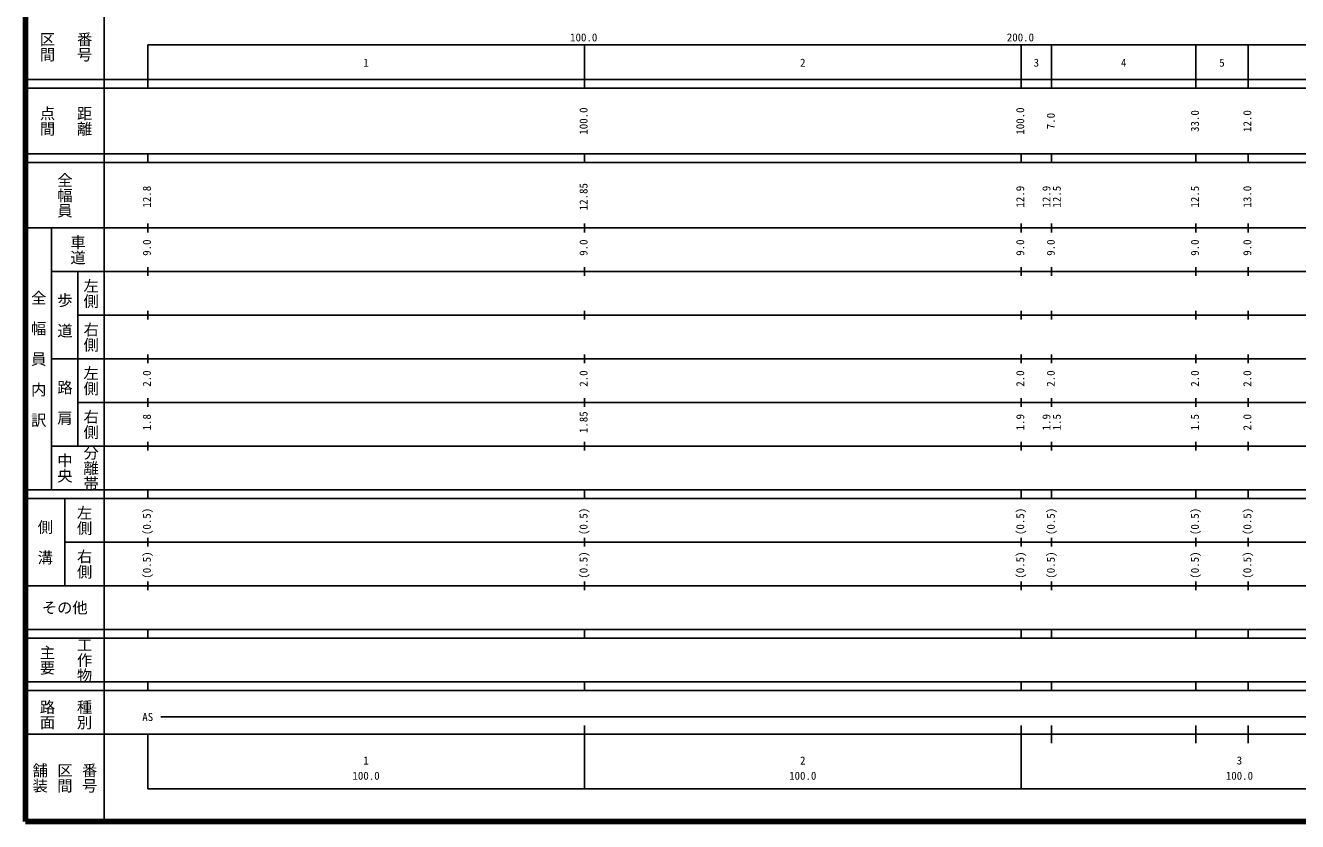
# Model space of a CAD drawing. Units: millimetres on the paper, enlarged 1000 times. Extents: x 40000 to 680000, y 20000 to 380000.
# Drawn here: x 40000 to 331312, y 20000 to 202409 of the extents above; entities that cross this region are included whole.
import ezdxf
from ezdxf.enums import TextEntityAlignment as Align

# ---------------------------------------------------------------- set-up
doc = ezdxf.new("R2010")
doc.units = ezdxf.units.MM
doc.header["$LTSCALE"] = 1000
doc.layers.add('M-TTL', color=2, linetype='Continuous', lineweight=140)
doc.layers.add('M-TTL-BAND', color=7, linetype='Continuous', lineweight=25)
doc.styles.add('@ＭＳ ゴシック', font='')
doc.styles.add('ＭＳ ゴシック', font='')
doc.styles.get('@ＭＳ ゴシック').set_extended_font_data('@MS Gothic')
doc.styles.get('ＭＳ ゴシック').set_extended_font_data('MS Gothic')

msp = doc.modelspace()

# ---------------------------------------------------------------- linework, layer by layer
at = {"layer": 'M-TTL'}
for p, q in [((40000, 380000), (40000, 20000)), ((40000, 20000), (680000, 20000))]:
    msp.add_line(p, q, dxfattribs=at)
at = {"layer": 'M-TTL-BAND'}
for p, q in [((58000, 370000), (58000, 20000)), ((68000, 198000), (579000, 198000)), ((68000, 198000), (68000, 188000)), ((168000, 188000), (168000, 198000)), ((268000, 188000), (268000, 198000)), ((275000, 188000), (275000, 198000)), ((308000, 188000), (308000, 198000)), ((320000, 188000), (320000, 198000)), ((40000, 190000), (579000, 190000)), ((40000, 188000), (579000, 188000)), ((40000, 173000), (579000, 173000)), ((68000, 171000), (68000, 173000)), ((168000, 171000), (168000, 173000)), ((268000, 171000), (268000, 173000)), ((275000, 171000), (275000, 173000)), ((308000, 171000), (308000, 173000)), ((320000, 171000), (320000, 173000)), ((40000, 171000), (579000, 171000)), ((40000, 156000), (579000, 156000)), ((46000, 96000), (46000, 156000)), ((68000, 155000), (68000, 157000)), ((168000, 155000), (168000, 157000)), ((268000, 155000), (268000, 157000)), ((275000, 155000), (275000, 157000)), ((308000, 155000), (308000, 157000)), ((320000, 155000), (320000, 157000)), ((46000, 146000), (579000, 146000)), ((52000, 146000), (52000, 106000)), ((68000, 145000), (68000, 147000)), ((168000, 145000), (168000, 147000)), ((268000, 145000), (268000, 147000)), ((275000, 145000), (275000, 147000)), ((308000, 145000), (308000, 147000)), ((320000, 145000), (320000, 147000)), ((68000, 135000), (68000, 137000)), ((168000, 135000), (168000, 137000)), ((268000, 135000), (268000, 137000)), ((275000, 135000), (275000, 137000)), ((308000, 135000), (308000, 137000)), ((320000, 135000), (320000, 137000)), ((52000, 136000), (579000, 136000)), ((46000, 126000), (579000, 126000)), ((68000, 125000), (68000, 127000)), ((168000, 125000), (168000, 127000)), ((268000, 125000), (268000, 127000)), ((275000, 125000), (275000, 127000)), ((308000, 125000), (308000, 127000)), ((320000, 125000), (320000, 127000)), ((68000, 115000), (68000, 117000)), ((168000, 115000), (168000, 117000)), ((268000, 115000), (268000, 117000)), ((275000, 115000), (275000, 117000)), ((308000, 115000), (308000, 117000)), ((320000, 115000), (320000, 117000)), ((52000, 116000), (579000, 116000)), ((46000, 106000), (579000, 106000)), ((68000, 105000), (68000, 107000)), ((168000, 105000), (168000, 107000)), ((268000, 105000), (268000, 107000)), ((275000, 105000), (275000, 107000)), ((308000, 105000), (308000, 107000)), ((320000, 105000), (320000, 107000)), ((40000, 96000), (579000, 96000)), ((40000, 94000), (579000, 94000)), ((49000, 94000), (49000, 74000)), ((68000, 94000), (68000, 96000)), ((168000, 94000), (168000, 96000)), ((268000, 94000), (268000, 96000)), ((275000, 94000), (275000, 96000)), ((308000, 94000), (308000, 96000)), ((320000, 94000), (320000, 96000)), ((68000, 83000), (68000, 85000)), ((168000, 83000), (168000, 85000)), ((268000, 83000), (268000, 85000)), ((275000, 83000), (275000, 85000)), ((308000, 83000), (308000, 85000)), ((320000, 83000), (320000, 85000)), ((49000, 84000), (579000, 84000)), ((40000, 74000), (579000, 74000)), ((68000, 73000), (68000, 75000)), ((168000, 73000), (168000, 75000)), ((268000, 73000), (268000, 75000)), ((275000, 73000), (275000, 75000)), ((308000, 73000), (308000, 75000)), ((320000, 73000), (320000, 75000)), ((40000, 64000), (579000, 64000)), ((40000, 62000), (579000, 62000)), ((68000, 62000), (68000, 64000)), ((168000, 62000), (168000, 64000)), ((268000, 62000), (268000, 64000)), ((275000, 62000), (275000, 64000)), ((308000, 62000), (308000, 64000)), ((320000, 62000), (320000, 64000)), ((40000, 52000), (579000, 52000)), ((40000, 50000), (579000, 50000)), ((68000, 50000), (68000, 52000)), ((168000, 50000), (168000, 52000)), ((268000, 50000), (268000, 52000)), ((275000, 50000), (275000, 52000)), ((308000, 50000), (308000, 52000)), ((320000, 50000), (320000, 52000)), ((71000, 44000), (465000, 44000)), ((168000, 27500), (168000, 42000)), ((268000, 27500), (268000, 42000)), ((275000, 38000), (275000, 42000)), ((308000, 38000), (308000, 42000)), ((320000, 38000), (320000, 42000)), ((40000, 40000), (579000, 40000)), ((68000, 40000), (68000, 27500)), ((68000, 27500), (579000, 27500))]:
    msp.add_line(p, q, dxfattribs=at)

# ---------------------------------------------------------------- texts
at = {"layer": 'M-TTL-BAND', "style": '@ＭＳ ゴシック'}
for s, p in [('区間', (45000, 197500)), ('番号', (53500, 197500)), ('点間', (45000, 180500)), ('距離', (53500, 180500)), ('全幅員', (49000, 163500)), ('車道', (52000, 151000)), ('左側', (55000, 141000)), ('全\u3000幅\u3000員\u3000内\u3000訳', (43000, 126000)), ('歩\u3000道', (49000, 136000)), ('右側', (55000, 131000)), ('左側', (55000, 121000)), ('路\u3000肩', (49000, 116000)), ('右側', (55000, 111000)), ('分離帯', (55000, 101000)), ('中央', (49000, 101000)), ('左側', (53500, 89000)), ('側\u3000溝', (44500, 84000)), ('右側', (53500, 79000)), ('工作物', (53500, 57000)), ('主要', (45000, 57000)), ('路面', (45000, 44500)), ('種別', (53500, 44500)), ('舗装', (43333, 30000)), ('区間', (49000, 30000)), ('番号', (54667, 30000))]:
    msp.add_text(s, height=2566, rotation=270, dxfattribs=at).set_placement(p, align=Align.MIDDLE_CENTER)
at = {"layer": 'M-TTL-BAND', "style": 'ＭＳ ゴシック'}
for s, p in [('100.0', (167844, 198195)), ('200.0', (267844, 198195)), ('1', (118000, 192405)), ('2', (218000, 192405)), ('3', (271500, 192405)), ('4', (291500, 192405)), ('5', (314000, 192405)), ('AS', (68000, 42500)), ('1', (118000, 32523)), ('2', (218000, 32523)), ('3', (318000, 32523)), ('100.0', (118000, 29033)), ('100.0', (218000, 29033)), ('100.0', (318000, 29033))]:
    msp.add_text(s, height=1833, dxfattribs=at).set_placement(p, align=Align.BOTTOM_CENTER)
for s, p in [('100.0', (169266, 180500)), ('100.0', (269266, 180500)), ('7.0', (276266, 180500)), ('33.0', (309266, 180500)), ('12.0', (321266, 180500)), ('12.85', (169266, 163174)), ('12.8', (69266, 163174)), ('12.9', (269266, 163174)), ('12.9', (275266, 163174)), ('12.5', (277636, 163174)), ('12.5', (309266, 163174)), ('13.0', (321266, 163174)), ('9.0', (69266, 151500)), ('9.0', (169266, 151500)), ('9.0', (269266, 151500)), ('9.0', (276266, 151500)), ('9.0', (309266, 151500)), ('9.0', (321266, 151500)), ('2.0', (69266, 121500)), ('2.0', (169266, 121500)), ('2.0', (269266, 121500)), ('2.0', (276266, 121500)), ('2.0', (309266, 121500)), ('2.0', (321266, 121500)), ('1.85', (169266, 111500)), ('1.8', (69266, 111500)), ('1.9', (269266, 111500)), ('1.9', (275266, 111500)), ('1.5', (277636, 111500)), ('1.5', (309266, 111500)), ('2.0', (321266, 111500)), ('(0.5)', (69266, 88764)), ('(0.5)', (169266, 88764)), ('(0.5)', (269266, 88764)), ('(0.5)', (276266, 88764)), ('(0.5)', (309266, 88764)), ('(0.5)', (321266, 88764)), ('(0.5)', (69266, 78764)), ('(0.5)', (169266, 78764)), ('(0.5)', (269266, 78764)), ('(0.5)', (276266, 78764)), ('(0.5)', (309266, 78764)), ('(0.5)', (321266, 78764))]:
    msp.add_text(s, height=1833, rotation=90, dxfattribs=at).set_placement(p, align=Align.BOTTOM_CENTER)
msp.add_text('その他', height=2566, dxfattribs=at).set_placement((49000, 69000), align=Align.MIDDLE_CENTER)

doc.saveas('drawing.dxf')
